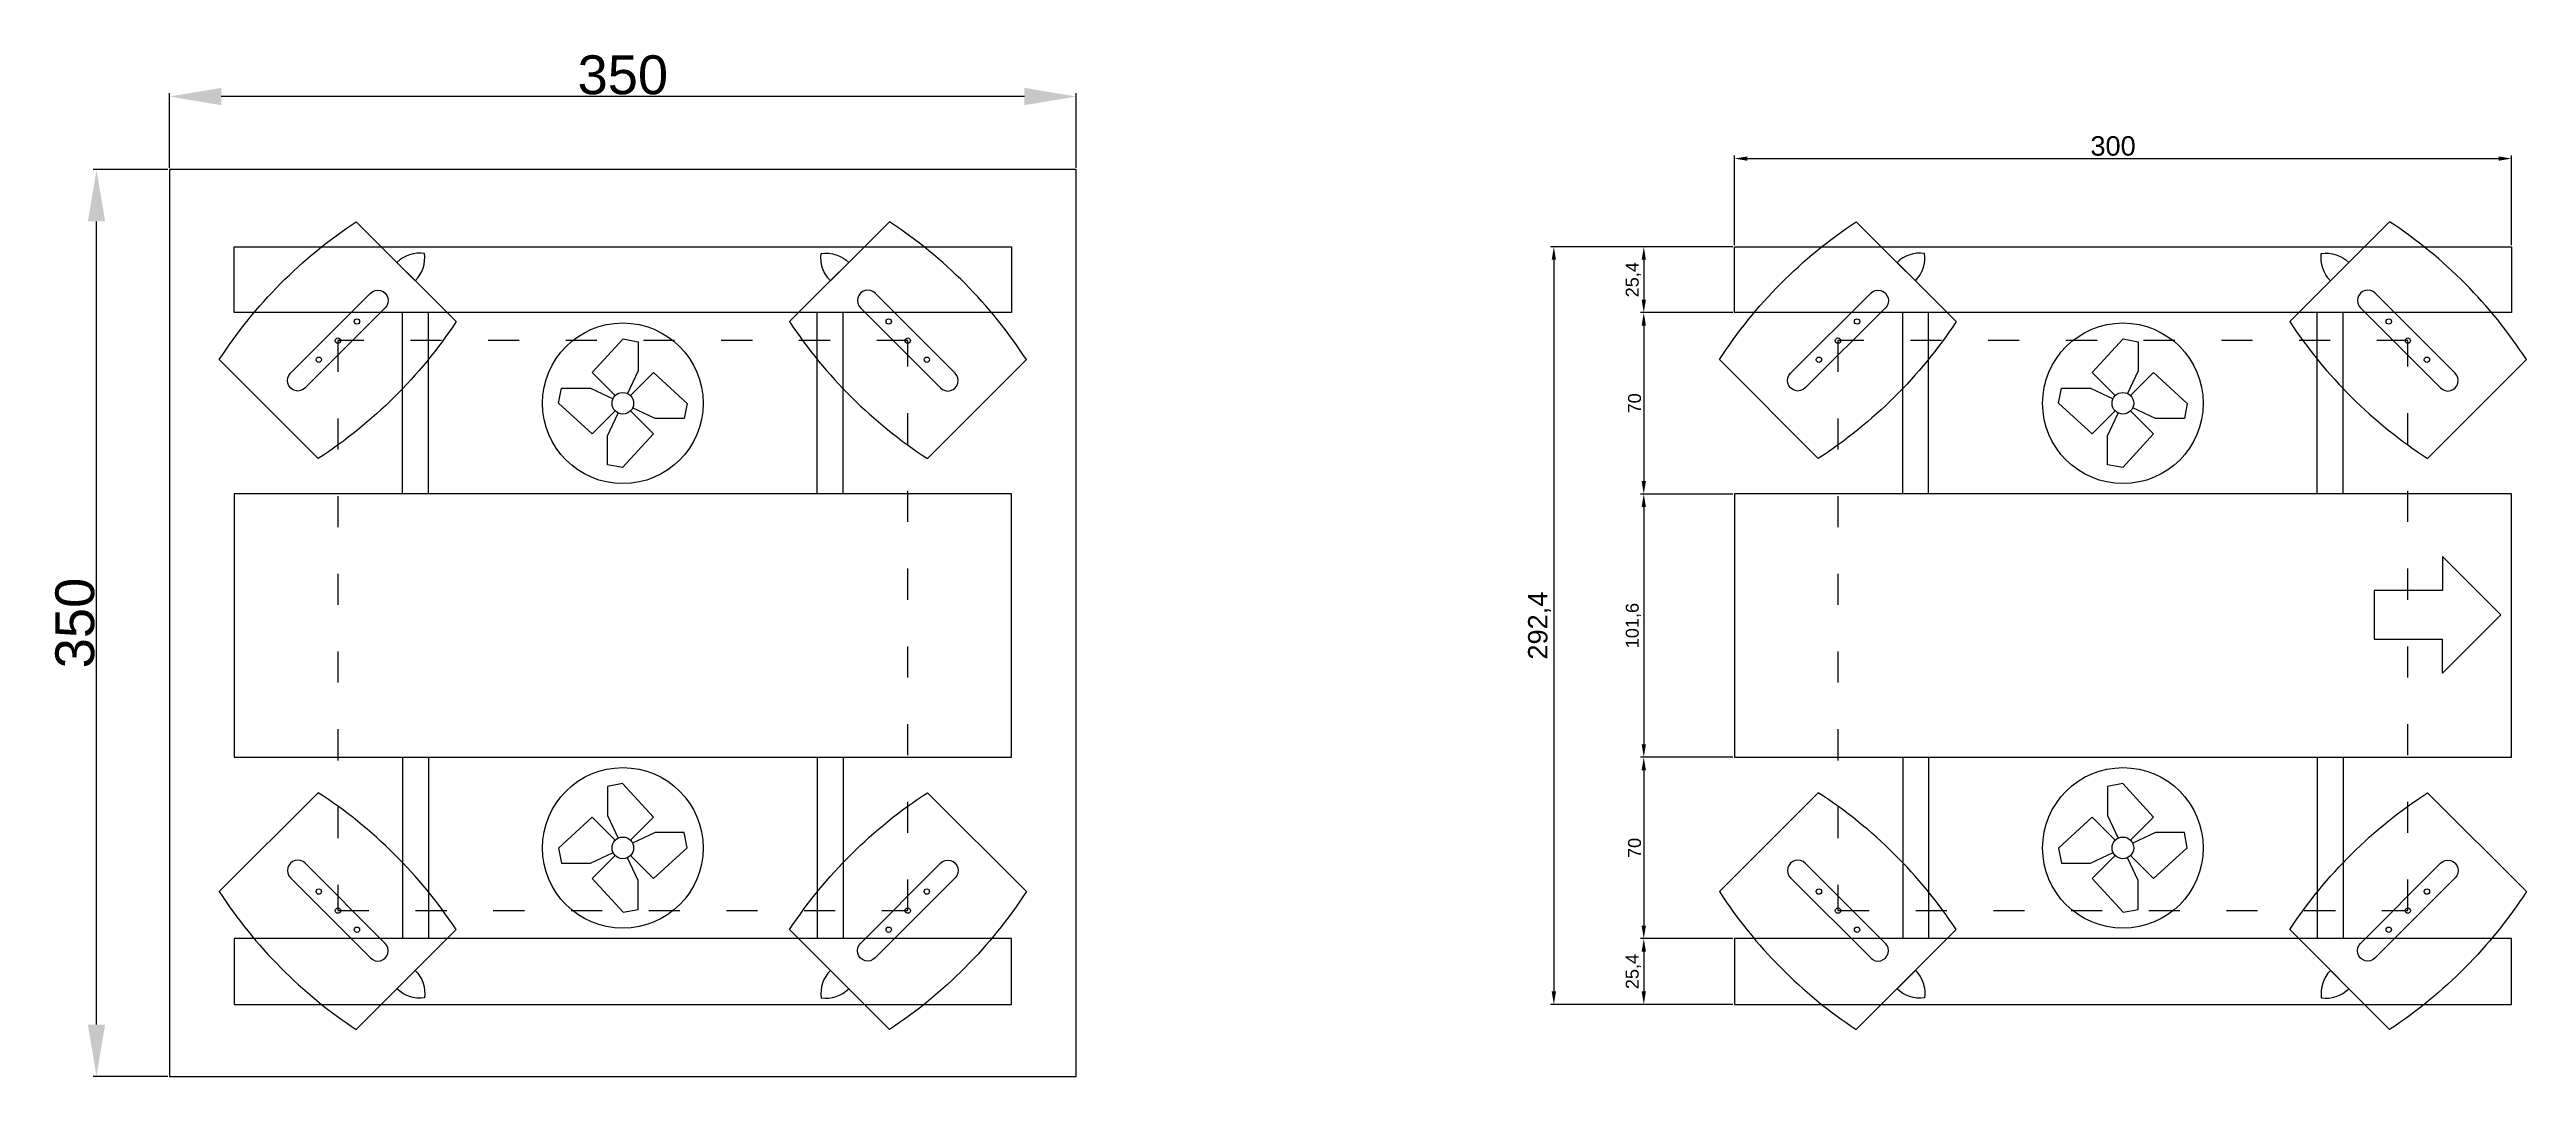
# Model space of a CAD drawing. Header units: millimetres. Extents: x 6299 to 7255, y 6980 to 7376.
import ezdxf

# ---------------------------------------------------------------- set-up
doc = ezdxf.new("R2010")
doc.units = ezdxf.units.MM
doc.linetypes.add('ACAD_ISO03W100', pattern=[30, 12, -18])
doc.layers.add('Motor', color=3, linetype='Continuous')
doc.styles.get("Standard").update_dxf_attribs({"font": 'arial.ttf'})
doc.dimstyles.new('ISO-25', dxfattribs={"dimtxt": 2.5, "dimasz": 2.5, "dimexe": 1.25, "dimexo": 0.625, "dimtad": 1, "dimtxsty": 'Standard', "dimcen": 2.5, "dimadec": 0, "dimazin": 0, "dimtfac": 1, "dimtmove": 0, "dimatfit": 3, "dimfxl": 1, "dimarcsym": 0})

# ---------------------------------------------------------------- blocks, each defined once
blk = doc.blocks.new('*D2')
at = {"color": 0, "lineweight": -2, "transparency": 16777216}
for p, q in [((6344.39, 7329.84), (6315.58, 7329.84)), ((6316.83, 6999.84), (6316.83, 7309.84)), ((6344.39, 6979.84), (6315.58, 6979.84))]:
    blk.add_line(p, q, dxfattribs=at)
at = {"color": 0, "transparency": 16777216}
for points in [[(6313.5, 7309.84), (6320.16, 7309.84), (6316.83, 7329.84)], [(6313.5, 6999.84), (6320.16, 6999.84), (6316.83, 6979.84)]]:
    blk.add_solid(points, dxfattribs=at)
at = {"layer": 'Defpoints', "color": 0, "transparency": 16777216}
for p in [(6316.83, 7329.84), (6345.02, 7329.84), (6345.02, 6979.84)]:
    blk.add_point(p, dxfattribs=at)
at = {"color": 0, "transparency": 16777216, "insert": (6308.54, 7154.84), "char_height": 15, "attachment_point": 5, "rotation": 90}
blk.add_mtext('350', dxfattribs=at)
blk = doc.blocks.new('*D3')
at = {"color": 0, "lineweight": -2, "transparency": 16777216}
for p, q in [((6345.02, 7330.47), (6345.02, 7359.28)), ((6675.02, 7358.03), (6365.02, 7358.03)), ((6695.02, 7330.47), (6695.02, 7359.28))]:
    blk.add_line(p, q, dxfattribs=at)
at = {"color": 0, "transparency": 16777216}
for points in [[(6365.02, 7361.36), (6365.02, 7354.7), (6345.02, 7358.03)], [(6675.02, 7361.36), (6675.02, 7354.7), (6695.02, 7358.03)]]:
    blk.add_solid(points, dxfattribs=at)
at = {"layer": 'Defpoints', "color": 0, "transparency": 16777216}
for p in [(6345.02, 7358.03), (6345.02, 7329.84), (6695.02, 7329.84)]:
    blk.add_point(p, dxfattribs=at)
at = {"color": 0, "transparency": 16777216, "insert": (6520.02, 7366.32), "char_height": 15, "attachment_point": 5}
blk.add_mtext('350', dxfattribs=at)
blk = doc.blocks.new('*D4')
at = {"color": 0, "lineweight": -2, "transparency": 16777216}
for p, q in [((6948.51, 7300.03), (6912.91, 7300.03)), ((6948.51, 7274.63), (6912.91, 7274.63))]:
    blk.add_line(p, q, dxfattribs=at)
at = {"color": 0, "lineweight": -3, "transparency": 16777216}
blk.add_line((6914.16, 7295.03), (6914.16, 7279.63), dxfattribs=at)
at = {"color": 0, "transparency": 16777216}
for points in [[(6913.33, 7295.03), (6914.99, 7295.03), (6914.16, 7300.03)], [(6913.33, 7279.63), (6914.99, 7279.63), (6914.16, 7274.63)]]:
    blk.add_solid(points, dxfattribs=at)
at = {"layer": 'Defpoints', "color": 0, "transparency": 16777216}
for p in [(6949.13, 7300.03), (6914.16, 7274.63), (6949.13, 7274.63)]:
    blk.add_point(p, dxfattribs=at)
at = {"color": 0, "lineweight": 5, "transparency": 16777216, "insert": (6910.16, 7287.33), "char_height": 5, "attachment_point": 5, "rotation": 90}
blk.add_mtext('25,4', dxfattribs=at)
blk = doc.blocks.new('*D5')
at = {"color": 0, "lineweight": -2, "transparency": 16777216}
for p, q in [((6948.51, 7274.63), (6912.91, 7274.63)), ((6948.51, 7204.63), (6912.91, 7204.63))]:
    blk.add_line(p, q, dxfattribs=at)
at = {"color": 0, "lineweight": -3, "transparency": 16777216}
blk.add_line((6914.16, 7269.63), (6914.16, 7209.63), dxfattribs=at)
at = {"color": 0, "transparency": 16777216}
for points in [[(6913.33, 7269.63), (6914.99, 7269.63), (6914.16, 7274.63)], [(6913.33, 7209.63), (6914.99, 7209.63), (6914.16, 7204.63)]]:
    blk.add_solid(points, dxfattribs=at)
at = {"layer": 'Defpoints', "color": 0, "transparency": 16777216}
for p in [(6949.13, 7274.63), (6914.16, 7204.63), (6949.13, 7204.63)]:
    blk.add_point(p, dxfattribs=at)
at = {"color": 0, "lineweight": 5, "transparency": 16777216, "insert": (6910.61, 7239.63), "char_height": 5, "attachment_point": 5, "rotation": 90}
blk.add_mtext('70', dxfattribs=at)
blk = doc.blocks.new('*D6')
at = {"color": 0, "lineweight": -2, "transparency": 16777216}
for p, q in [((6948.51, 7204.63), (6912.91, 7204.63)), ((6948.51, 7103.03), (6912.91, 7103.03))]:
    blk.add_line(p, q, dxfattribs=at)
at = {"color": 0, "lineweight": -3, "transparency": 16777216}
blk.add_line((6914.16, 7199.63), (6914.16, 7108.03), dxfattribs=at)
at = {"color": 0, "transparency": 16777216}
for points in [[(6913.33, 7199.63), (6914.99, 7199.63), (6914.16, 7204.63)], [(6913.33, 7108.03), (6914.99, 7108.03), (6914.16, 7103.03)]]:
    blk.add_solid(points, dxfattribs=at)
at = {"layer": 'Defpoints', "color": 0, "transparency": 16777216}
for p in [(6949.13, 7204.63), (6914.16, 7103.03), (6949.13, 7103.03)]:
    blk.add_point(p, dxfattribs=at)
at = {"color": 0, "lineweight": 5, "transparency": 16777216, "insert": (6910.16, 7153.83), "char_height": 5, "attachment_point": 5, "rotation": 90}
blk.add_mtext('101,6', dxfattribs=at)
blk = doc.blocks.new('*D7')
at = {"color": 0, "lineweight": -2, "transparency": 16777216}
for p, q in [((6948.51, 7103.03), (6912.91, 7103.03)), ((6948.51, 7033.03), (6912.91, 7033.03))]:
    blk.add_line(p, q, dxfattribs=at)
at = {"color": 0, "lineweight": -3, "transparency": 16777216}
blk.add_line((6914.16, 7098.03), (6914.16, 7038.03), dxfattribs=at)
at = {"color": 0, "transparency": 16777216}
for points in [[(6913.33, 7098.03), (6914.99, 7098.03), (6914.16, 7103.03)], [(6913.33, 7038.03), (6914.99, 7038.03), (6914.16, 7033.03)]]:
    blk.add_solid(points, dxfattribs=at)
at = {"layer": 'Defpoints', "color": 0, "transparency": 16777216}
for p in [(6949.13, 7103.03), (6914.16, 7033.03), (6949.13, 7033.03)]:
    blk.add_point(p, dxfattribs=at)
at = {"color": 0, "lineweight": 5, "transparency": 16777216, "insert": (6910.61, 7068.03), "char_height": 5, "attachment_point": 5, "rotation": 90}
blk.add_mtext('70', dxfattribs=at)
blk = doc.blocks.new('*D8')
at = {"color": 0, "lineweight": -2, "transparency": 16777216}
for p, q in [((6948.51, 7033.03), (6912.91, 7033.03)), ((6948.51, 7007.63), (6912.91, 7007.63))]:
    blk.add_line(p, q, dxfattribs=at)
at = {"color": 0, "lineweight": -3, "transparency": 16777216}
blk.add_line((6914.16, 7028.03), (6914.16, 7012.63), dxfattribs=at)
at = {"color": 0, "transparency": 16777216}
for points in [[(6913.33, 7028.03), (6914.99, 7028.03), (6914.16, 7033.03)], [(6913.33, 7012.63), (6914.99, 7012.63), (6914.16, 7007.63)]]:
    blk.add_solid(points, dxfattribs=at)
at = {"layer": 'Defpoints', "color": 0, "transparency": 16777216}
for p in [(6949.13, 7033.03), (6914.16, 7007.63), (6949.13, 7007.63)]:
    blk.add_point(p, dxfattribs=at)
at = {"color": 0, "lineweight": 5, "transparency": 16777216, "insert": (6910.16, 7020.33), "char_height": 5, "attachment_point": 5, "rotation": 90}
blk.add_mtext('25,4', dxfattribs=at)
blk = doc.blocks.new('*D9')
at = {"color": 0, "lineweight": -2, "transparency": 16777216}
for p, q in [((6948.51, 7300.03), (6878.19, 7300.03)), ((6948.51, 7007.63), (6878.19, 7007.63))]:
    blk.add_line(p, q, dxfattribs=at)
at = {"color": 0, "lineweight": -3, "transparency": 16777216}
blk.add_line((6879.44, 7295.03), (6879.44, 7012.63), dxfattribs=at)
at = {"color": 0, "transparency": 16777216}
for points in [[(6878.61, 7295.03), (6880.27, 7295.03), (6879.44, 7300.03)], [(6878.61, 7012.63), (6880.27, 7012.63), (6879.44, 7007.63)]]:
    blk.add_solid(points, dxfattribs=at)
at = {"layer": 'Defpoints', "color": 0, "transparency": 16777216}
for p in [(6949.13, 7300.03), (6879.44, 7007.63), (6949.13, 7007.63)]:
    blk.add_point(p, dxfattribs=at)
at = {"color": 0, "lineweight": 5, "transparency": 16777216, "insert": (6873.93, 7153.83), "char_height": 7.5, "attachment_point": 5, "rotation": 90}
blk.add_mtext('292,4', dxfattribs=at)
blk = doc.blocks.new('*D10')
at = {"color": 0, "lineweight": -2, "transparency": 16777216}
for p, q in [((6949.13, 7300.66), (6949.13, 7335.33)), ((7249.13, 7300.66), (7249.13, 7335.33))]:
    blk.add_line(p, q, dxfattribs=at)
at = {"color": 0, "lineweight": -3, "transparency": 16777216}
blk.add_line((6954.13, 7334.08), (7244.13, 7334.08), dxfattribs=at)
at = {"color": 0, "transparency": 16777216}
for points in [[(6954.13, 7334.91), (6954.13, 7333.25), (6949.13, 7334.08)], [(7244.13, 7334.91), (7244.13, 7333.25), (7249.13, 7334.08)]]:
    blk.add_solid(points, dxfattribs=at)
at = {"layer": 'Defpoints', "color": 0, "transparency": 16777216}
for p in [(7249.13, 7334.08), (6949.13, 7300.03), (7249.13, 7300.03)]:
    blk.add_point(p, dxfattribs=at)
at = {"color": 0, "lineweight": 5, "transparency": 16777216, "insert": (7095.33, 7338.91), "char_height": 7.5, "attachment_point": 5}
blk.add_mtext('300', dxfattribs=at)

msp = doc.modelspace()

# ---------------------------------------------------------------- linework, layer by layer
for p, q in [((6435.02, 7204.634), (6435.02, 7274.634)), ((6445.02, 7204.634), (6445.02, 7274.634)), ((6595.02, 7204.634), (6595.02, 7274.634)), ((6605.02, 7204.634), (6605.02, 7274.634)), ((7014.133, 7204.634), (7014.133, 7274.634)), ((7024.133, 7204.634), (7024.133, 7274.634)), ((7174.133, 7204.634), (7174.133, 7274.634)), ((7184.133, 7204.634), (7184.133, 7274.634)), ((7245.002, 7157.965), (7222.519, 7180.448)), ((7222.519, 7180.448), (7222.519, 7167.37)), ((7222.519, 7167.37), (7196.159, 7167.37)), ((7196.159, 7167.37), (7196.159, 7148.559)), ((7245.002, 7157.965), (7222.519, 7135.482)), ((7196.159, 7148.559), (7222.519, 7148.559)), ((7222.519, 7135.482), (7222.519, 7148.559)), ((6435.02, 7103.034), (6435.02, 7033.034)), ((6445.02, 7103.034), (6445.02, 7033.034)), ((6595.02, 7103.034), (6595.02, 7033.034)), ((6605.02, 7103.034), (6605.02, 7033.034)), ((7014.133, 7103.034), (7014.133, 7033.034)), ((7024.133, 7103.034), (7024.133, 7033.034)), ((7174.133, 7103.034), (7174.133, 7033.034)), ((7184.133, 7103.034), (7184.133, 7033.034))]:
    msp.add_line(p, q)
at = {"color": 1}
msp.add_lwpolyline([(6345.02, 6979.841), (6695.02, 6979.841), (6695.02, 7329.841), (6345.02, 7329.841)], close=True, dxfattribs=at)
for points in [[(6370.02, 7300.034), (6670.02, 7300.034), (6670.02, 7274.634), (6370.02, 7274.634)], [(6949.133, 7300.034), (7249.133, 7300.034), (7249.133, 7274.634), (6949.133, 7274.634)], [(6370.02, 7103.034), (6670.02, 7103.034), (6670.02, 7204.634), (6370.02, 7204.634)], [(6949.133, 7103.034), (7249.133, 7103.034), (7249.133, 7204.634), (6949.133, 7204.634)], [(6370.02, 7007.634), (6670.02, 7007.634), (6670.02, 7033.034), (6370.02, 7033.034)], [(6949.133, 7007.634), (7249.133, 7007.634), (7249.133, 7033.034), (6949.133, 7033.034)]]:
    msp.add_lwpolyline(points, close=True)
at = {"color": 1, "linetype": 'ACAD_ISO03W100'}
for points in [[(6410.02, 7043.834), (6630.02, 7043.834), (6630.02, 7263.834), (6410.02, 7263.834)], [(6989.133, 7043.834), (7209.133, 7043.834), (7209.133, 7263.834), (6989.133, 7263.834)]]:
    msp.add_lwpolyline(points, close=True, dxfattribs=at)
at = {"layer": 'Motor'}
for points in [[(6364.237, 7256.501, -0.1029193), (6417.074, 7309.73), (6455.65, 7271.154, -0.1029193), (6402.421, 7218.318)], [(6675.802, 7256.501, 0.1029193), (6622.965, 7309.73), (6584.389, 7271.154, 0.1029193), (6637.618, 7218.318)], [(6943.351, 7256.501, -0.1029193), (6996.188, 7309.73), (7034.764, 7271.154, -0.1029193), (6981.534, 7218.318)], [(7254.915, 7256.501, 0.1029193), (7202.078, 7309.73), (7163.502, 7271.154, 0.1029193), (7216.731, 7218.318)], [(6439.898, 7286.907, 0.2342759), (6443.433, 7297.514, 0.2342759), (6432.827, 7293.978)], [(6600.141, 7286.907, -0.2342759), (6596.606, 7297.514, -0.2342759), (6607.212, 7293.978)], [(7019.011, 7286.907, 0.2342759), (7022.547, 7297.514, 0.2342759), (7011.94, 7293.978)], [(7179.255, 7286.907, -0.2342759), (7175.719, 7297.514, -0.2342759), (7186.326, 7293.978)], [(6422.639, 7282.11, -1.0029331), (6428.295, 7276.453), (6397.401, 7245.558, -1.0029331), (6391.744, 7251.215)], [(6617.401, 7282.11, 1.0029331), (6611.744, 7276.453), (6642.639, 7245.558, 1.0029331), (6648.295, 7251.215)], [(7001.752, 7282.11, -1.0029331), (7007.409, 7276.453), (6976.514, 7245.558, -1.0029331), (6970.857, 7251.215)], [(7196.514, 7282.11, 1.0029331), (7190.857, 7276.453), (7221.752, 7245.558, 1.0029331), (7227.409, 7251.215)], [(6364.237, 7051.167, 0.1029193), (6417.074, 6997.937), (6455.65, 7036.513, 0.1029193), (6402.421, 7089.35)], [(6675.802, 7051.167, -0.1029193), (6622.965, 6997.937), (6584.389, 7036.513, -0.1029193), (6637.618, 7089.35)], [(6943.351, 7051.167, 0.1029193), (6996.188, 6997.937), (7034.764, 7036.513, 0.1029193), (6981.534, 7089.35)], [(7254.915, 7051.167, -0.1029193), (7202.078, 6997.937), (7163.502, 7036.513, -0.1029193), (7216.731, 7089.35)], [(6422.639, 7025.558, 1.0029331), (6428.295, 7031.215), (6397.401, 7062.11, 1.0029331), (6391.744, 7056.453)], [(6617.401, 7025.558, -1.0029331), (6611.744, 7031.215), (6642.639, 7062.11, -1.0029331), (6648.295, 7056.453)], [(7001.752, 7025.558, 1.0029331), (7007.409, 7031.215), (6976.514, 7062.11, 1.0029331), (6970.857, 7056.453)], [(7196.514, 7025.558, -1.0029331), (7190.857, 7031.215), (7221.752, 7062.11, -1.0029331), (7227.409, 7056.453)], [(6439.898, 7020.761, -0.2342759), (6443.433, 7010.154, -0.2342759), (6432.827, 7013.69)], [(6600.141, 7020.761, 0.2342759), (6596.606, 7010.154, 0.2342759), (6607.212, 7013.69)], [(7019.011, 7020.761, -0.2342759), (7022.547, 7010.154, -0.2342759), (7011.94, 7013.69)], [(7179.255, 7020.761, 0.2342759), (7175.719, 7010.154, 0.2342759), (7186.326, 7013.69)]]:
    msp.add_lwpolyline(points, format="xyb", close=True, dxfattribs=at)
for points in [[(6517.064, 7242.589), (6508.184, 7251.469), (6520.088, 7264.457), (6525.92, 7263.373), (6525.92, 7252.171), (6521.799, 7243.415)], [(7096.178, 7242.589), (7087.297, 7251.469), (7099.201, 7264.457), (7105.034, 7263.373), (7105.034, 7252.171), (7100.913, 7243.415)], [(6522.975, 7242.589), (6531.855, 7251.469), (6544.843, 7239.566), (6543.759, 7233.733), (6532.557, 7233.733), (6523.801, 7237.854)], [(7102.088, 7242.589), (7110.968, 7251.469), (7123.956, 7239.566), (7122.872, 7233.733), (7111.67, 7233.733), (7102.914, 7237.854)], [(6517.064, 7236.679), (6508.184, 7227.798), (6495.196, 7239.702), (6496.28, 7245.535), (6507.482, 7245.535), (6516.238, 7241.414)], [(7096.178, 7236.679), (7087.297, 7227.798), (7074.31, 7239.702), (7075.394, 7245.535), (7086.596, 7245.535), (7095.351, 7241.414)], [(6522.975, 7236.679), (6531.855, 7227.798), (6519.951, 7214.811), (6514.119, 7215.895), (6514.119, 7227.097), (6518.24, 7235.853)], [(7102.088, 7236.679), (7110.968, 7227.798), (7099.065, 7214.811), (7093.232, 7215.895), (7093.232, 7227.097), (7097.353, 7235.853)], [(6522.975, 7070.989), (6531.855, 7079.869), (6519.951, 7092.857), (6514.119, 7091.773), (6514.119, 7080.571), (6518.24, 7071.815)], [(7102.088, 7070.989), (7110.968, 7079.869), (7099.065, 7092.857), (7093.232, 7091.773), (7093.232, 7080.571), (7097.353, 7071.815)], [(6517.064, 7070.989), (6508.184, 7079.869), (6495.196, 7067.966), (6496.28, 7062.133), (6507.482, 7062.133), (6516.238, 7066.254)], [(7096.178, 7070.989), (7087.297, 7079.869), (7074.31, 7067.966), (7075.394, 7062.133), (7086.596, 7062.133), (7095.351, 7066.254)], [(6522.975, 7065.079), (6531.855, 7056.198), (6544.843, 7068.102), (6543.759, 7073.935), (6532.557, 7073.935), (6523.801, 7069.814)], [(7102.088, 7065.079), (7110.968, 7056.198), (7123.956, 7068.102), (7122.872, 7073.935), (7111.67, 7073.935), (7102.914, 7069.814)], [(6517.064, 7065.079), (6508.184, 7056.198), (6520.088, 7043.211), (6525.92, 7044.295), (6525.92, 7055.497), (6521.799, 7064.253)], [(7096.178, 7065.079), (7087.297, 7056.198), (7099.201, 7043.211), (7105.034, 7044.295), (7105.034, 7055.497), (7100.913, 7064.253)]]:
    msp.add_lwpolyline(points, dxfattribs=at)
for centre, radius in [((6417.388, 7271.202), 1.03), ((6520.02, 7239.634), 31), ((6622.651, 7271.202), 1.03), ((6996.501, 7271.202), 1.03), ((7099.133, 7239.634), 31), ((7201.764, 7271.202), 1.03), ((6410.02, 7263.834), 1.03), ((6630.02, 7263.834), 1.03), ((6989.133, 7263.834), 1.03), ((7209.133, 7263.834), 1.03), ((6402.651, 7256.466), 1.03), ((6637.388, 7256.466), 1.03), ((6981.764, 7256.466), 1.03), ((7216.501, 7256.466), 1.03), ((6520.02, 7239.634), 4.179), ((7099.133, 7239.634), 4.179), ((6520.02, 7068.034), 31), ((7099.133, 7068.034), 31), ((6520.02, 7068.034), 4.179), ((7099.133, 7068.034), 4.179), ((6402.651, 7051.202), 1.03), ((6637.388, 7051.202), 1.03), ((6981.764, 7051.202), 1.03), ((7216.501, 7051.202), 1.03), ((6410.02, 7043.834), 1.03), ((6630.02, 7043.834), 1.03), ((6989.133, 7043.834), 1.03), ((7209.133, 7043.834), 1.03), ((6417.388, 7036.466), 1.03), ((6622.651, 7036.466), 1.03), ((6996.501, 7036.466), 1.03), ((7201.764, 7036.466), 1.03)]:
    msp.add_circle(centre, radius, dxfattribs=at)

# ---------------------------------------------------------------- dimensions: what is measured, and where the dimension line sits
for base, p1, angle, picture, middle in [((6345.02, 7358.03), (6695.02, 7329.841), 180, '*D3', (6520.02, 7366.319)), ((6316.831, 7329.841), (6345.02, 6979.841), 90, '*D2', (6308.542, 7154.841))]:
    dim = msp.add_linear_dim(base=base, p1=p1, p2=(6345.02, 7329.841), angle=angle, dimstyle='ISO-25', override={"dimtxt": 15, "dimasz": 20})
    dim.commit()
    dim.dimension.update_dxf_attribs({"geometry": picture, "text_midpoint": middle})
at = {"color": 215, "lineweight": 5, "true_color": 0xa953a0}
for base, p2, angle, picture, middle in [((7249.133, 7334.078), (7249.133, 7300.034), 180, '*D10', (7095.333, 7334.078)), ((6879.441, 7007.634), (6949.133, 7007.634), 90, '*D9', (6879.441, 7153.834))]:
    dim = msp.add_linear_dim(base=base, p1=(6949.133, 7300.034), p2=p2, angle=angle, dimstyle='ISO-25', override={"dimtxt": 7.5, "dimasz": 5, "dimgap": 1, "dimlwd": 65533}, dxfattribs=at)
    dim.commit()
    dim.dimension.update_dxf_attribs({"geometry": picture, "text_midpoint": middle, "dimtype": 160})
for base, p1, p2, picture, middle in [((6914.161, 7274.634), (6949.133, 7300.034), (6949.133, 7274.634), '*D4', (6910.156, 7287.334)), ((6914.161, 7204.634), (6949.133, 7274.634), (6949.133, 7204.634), '*D5', (6910.608, 7239.634)), ((6914.161, 7103.034), (6949.133, 7204.634), (6949.133, 7103.034), '*D6', (6910.156, 7153.834)), ((6914.161, 7033.034), (6949.133, 7103.034), (6949.133, 7033.034), '*D7', (6910.608, 7068.034)), ((6914.161, 7007.634), (6949.133, 7033.034), (6949.133, 7007.634), '*D8', (6910.156, 7020.334))]:
    dim = msp.add_linear_dim(base=base, p1=p1, p2=p2, angle=90, dimstyle='ISO-25', override={"dimtxt": 5, "dimasz": 5, "dimgap": 1, "dimlwd": 65533}, dxfattribs=at)
    dim.commit()
    dim.dimension.update_dxf_attribs({"geometry": picture, "text_midpoint": middle})

doc.saveas('drawing.dxf')
